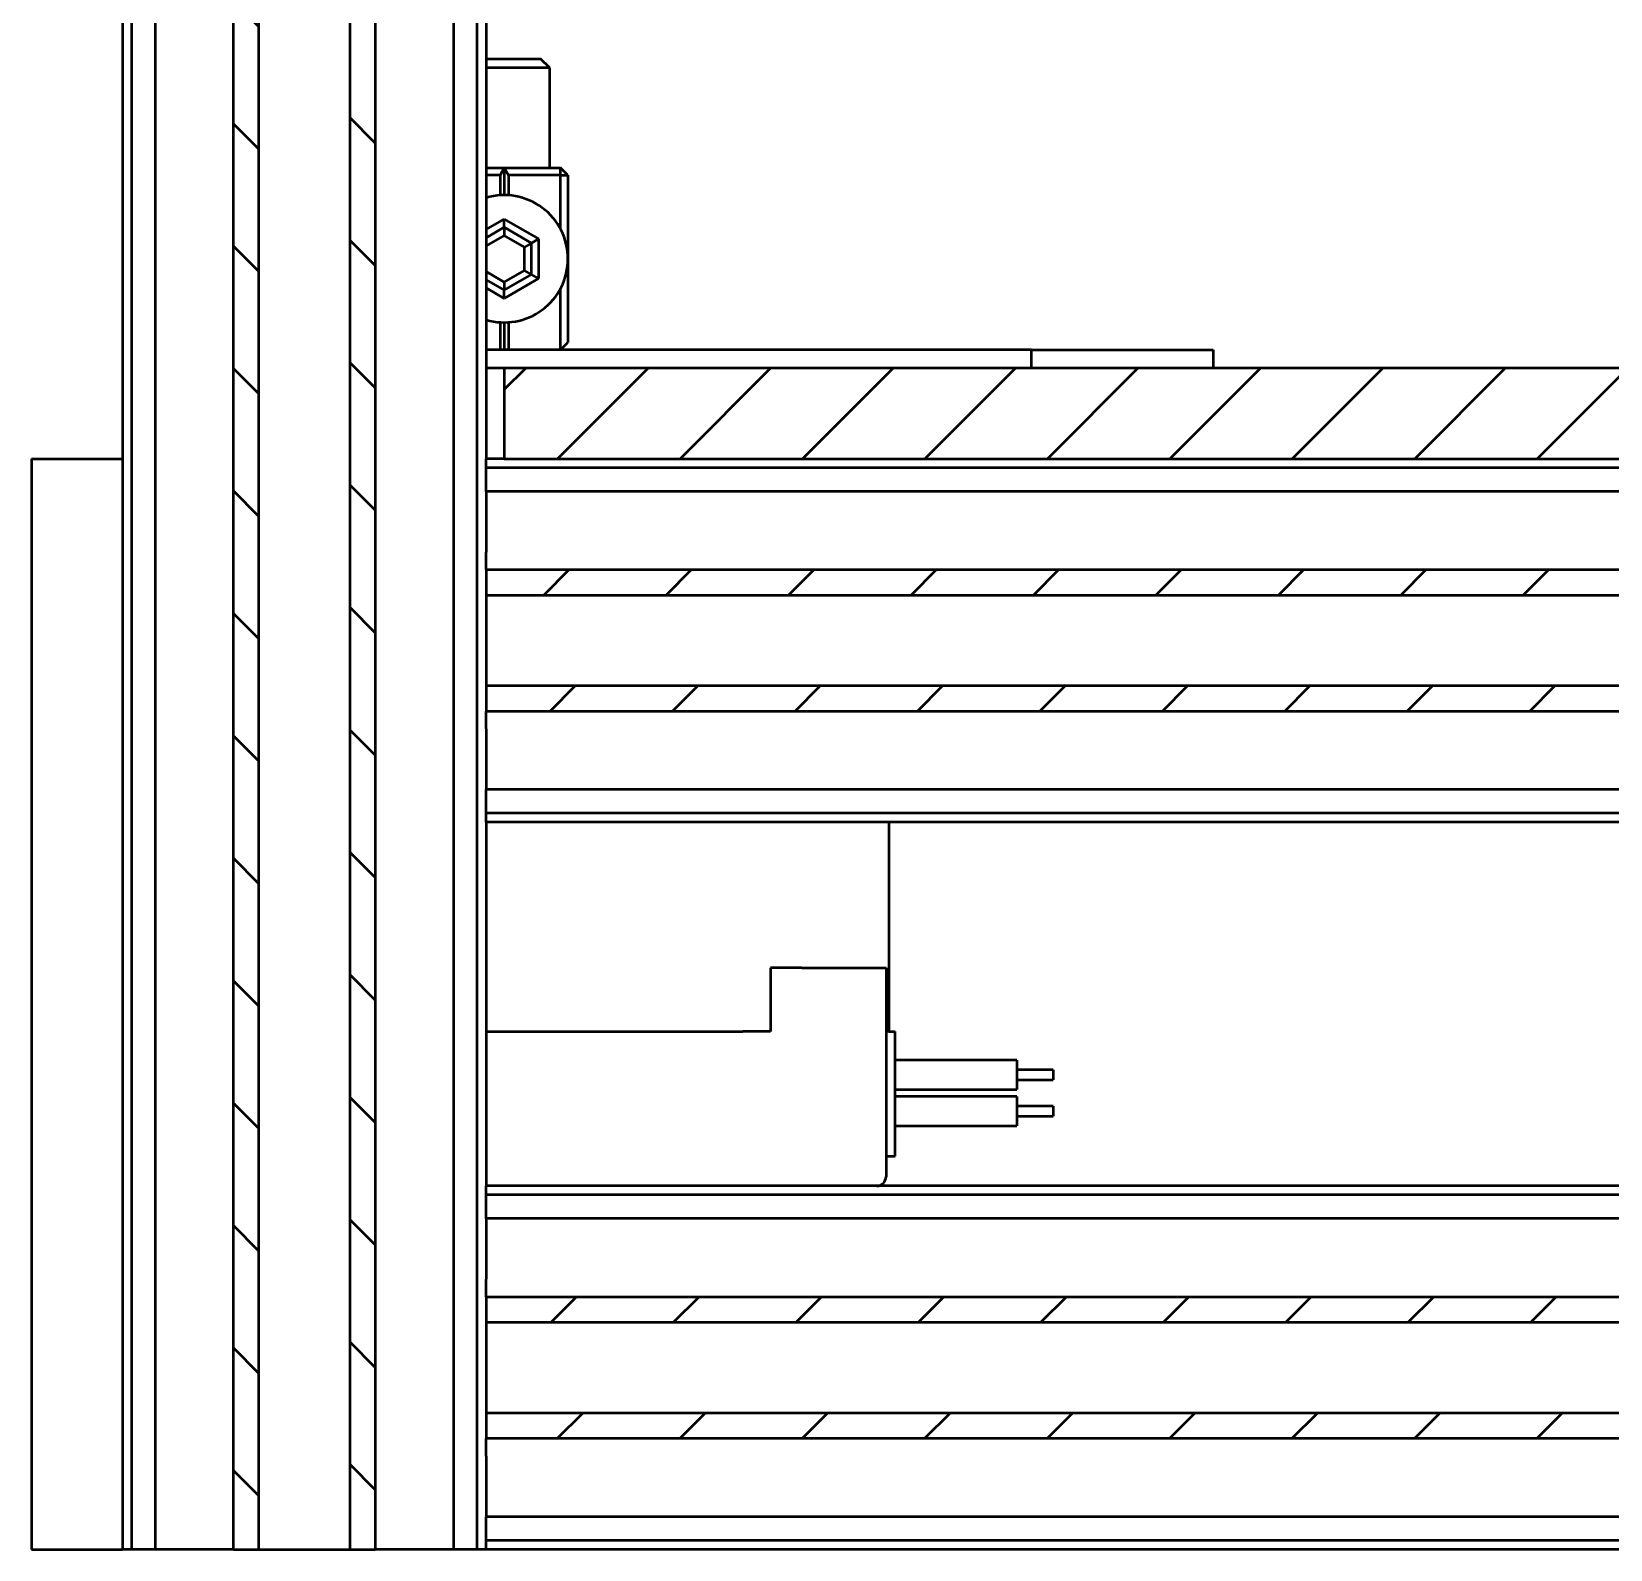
# Model space of a CAD drawing. Header units: millimetres. Extents: x -1615 to 4166, y 5 to 3174.
# Drawn here: x 724.5 to 782.4, y 2560.4 to 2616.1 of the extents above; entities that cross this region are included whole.
import ezdxf

# ---------------------------------------------------------------- set-up
doc = ezdxf.new("R2010")
doc.units = ezdxf.units.MM
doc.header["$LTSCALE"] = 0.25
doc.layers.add('Net dam', color=7, linetype='Continuous', lineweight=50)
pattern_1 = [(135, (54.7588, 2077.5174), (-2.245064, -2.245064), [])]
pattern_2 = [(45, (54.7588, 2077.5174), (-2.245064, 2.245064), [])]

msp = doc.modelspace()

# ---------------------------------------------------------------- hatches: boundary and pattern name
at = {"layer": 'Net dam'}
h = msp.add_hatch(dxfattribs=at)
h.set_pattern_fill('ANSI31', color=256, angle=90, style=0)
h.set_pattern_definition(pattern_1)
h.paths.add_polyline_path([(731.906, 2800.42), (731.906, 2560.42), (732.84, 2560.42), (732.84, 2800.42)], flags=0)
h = msp.add_hatch(dxfattribs=at)
h.set_pattern_fill('ANSI31', color=256, angle=90, style=0)
h.set_pattern_definition(pattern_1)
h.paths.add_polyline_path([(736.173, 2800.42), (736.173, 2560.42), (737.106, 2560.42), (737.106, 2800.42)], flags=0)
h = msp.add_hatch(dxfattribs=at)
h.set_pattern_fill('ANSI31', color=256, style=0)
h.set_pattern_definition(pattern_2)
h.paths.add_polyline_path([(741.84, 2603.753), (741.84, 2600.42), (985.173, 2600.42), (985.173, 2603.753)], flags=0)
h = msp.add_hatch(dxfattribs=at)
h.set_pattern_fill('ANSI31', color=256, style=0)
h.set_pattern_definition(pattern_2)
h.paths.add_polyline_path([(741.173, 2595.42), (985.84, 2595.42), (985.84, 2596.353), (741.173, 2596.353)], flags=0)
h = msp.add_hatch(dxfattribs=at)
h.set_pattern_fill('ANSI31', color=256, style=0)
h.set_pattern_definition(pattern_2)
h.paths.add_polyline_path([(741.173, 2591.153), (985.84, 2591.153), (985.84, 2592.086), (741.173, 2592.086)], flags=0)
h = msp.add_hatch(dxfattribs=at)
h.set_pattern_fill('ANSI31', color=256, style=0)
h.set_pattern_definition(pattern_2)
h.paths.add_polyline_path([(741.173, 2569.686), (741.173, 2568.753), (985.84, 2568.753), (985.84, 2569.686)], flags=0)
h = msp.add_hatch(dxfattribs=at)
h.set_pattern_fill('ANSI31', color=256, style=0)
h.set_pattern_definition(pattern_2)
h.paths.add_polyline_path([(985.84, 2564.486), (985.84, 2565.42), (741.173, 2565.42), (741.173, 2564.486)], flags=0)

# ---------------------------------------------------------------- linework, layer by layer
for p, q in [((728.173, 2800.42), (728.173, 2560.42)), ((729.04, 2800.42), (729.04, 2560.42)), ((731.906, 2560.42), (731.906, 2800.42)), ((732.84, 2560.42), (732.84, 2800.42)), ((736.173, 2800.42), (736.173, 2560.42)), ((737.106, 2800.42), (737.106, 2560.42)), ((739.973, 2770.42), (739.973, 2560.42)), ((740.84, 2770.42), (740.84, 2560.42)), ((727.84, 2763.753), (727.84, 2560.42)), ((741.173, 2743.753), (741.173, 2600.42)), ((741.173, 2615.086), (743.173, 2615.086)), ((743.506, 2614.753), (741.173, 2614.753)), ((743.506, 2614.753), (743.173, 2615.086)), ((743.506, 2611.086), (743.506, 2614.753)), ((741.173, 2611.086), (741.84, 2611.086)), ((741.686, 2610.82), (741.173, 2610.82)), ((741.84, 2611.086), (741.686, 2610.82)), ((741.686, 2610.82), (741.686, 2610.081)), ((741.994, 2610.82), (741.84, 2611.086)), ((741.84, 2611.086), (743.906, 2611.086)), ((741.84, 2611.086), (741.84, 2610.086)), ((743.906, 2610.82), (741.994, 2610.82)), ((741.994, 2610.82), (741.994, 2610.081)), ((743.906, 2610.82), (743.906, 2611.086)), ((744.173, 2610.82), (743.906, 2611.086)), ((743.906, 2608.836), (743.906, 2610.82)), ((743.906, 2610.82), (744.173, 2610.82)), ((744.173, 2610.82), (744.173, 2604.686)), ((741.173, 2608.823), (741.84, 2609.208)), ((741.84, 2608.908), (741.173, 2608.523)), ((741.84, 2608.908), (741.84, 2609.208)), ((741.84, 2609.208), (743.1, 2608.481)), ((742.84, 2608.33), (741.84, 2608.908)), ((741.84, 2608.908), (741.84, 2608.608)), ((741.84, 2608.608), (741.173, 2608.223)), ((742.58, 2608.18), (741.84, 2608.608)), ((742.84, 2608.33), (742.58, 2608.18)), ((742.84, 2608.33), (743.1, 2608.481)), ((742.84, 2607.176), (742.84, 2608.33)), ((743.1, 2608.481), (743.1, 2607.026)), ((742.58, 2607.326), (742.58, 2608.18)), ((741.173, 2607.284), (741.84, 2606.899)), ((741.84, 2606.899), (742.58, 2607.326)), ((741.84, 2606.598), (742.84, 2607.176)), ((742.84, 2607.176), (742.58, 2607.326)), ((743.1, 2607.026), (742.84, 2607.176)), ((741.173, 2606.983), (741.84, 2606.598)), ((741.84, 2606.298), (741.173, 2606.683)), ((743.1, 2607.026), (741.84, 2606.298)), ((741.84, 2606.899), (741.84, 2606.598)), ((741.84, 2606.298), (741.84, 2606.598)), ((743.906, 2604.42), (743.906, 2606.67)), ((741.686, 2605.425), (741.686, 2604.42)), ((741.84, 2605.42), (741.84, 2604.42)), ((741.994, 2605.425), (741.994, 2604.42)), ((761.173, 2604.42), (741.173, 2604.42)), ((743.906, 2604.42), (744.173, 2604.686)), ((761.173, 2603.753), (761.173, 2604.42)), ((761.173, 2604.42), (767.84, 2604.42)), ((767.84, 2604.42), (767.84, 2603.753)), ((741.173, 2603.753), (741.84, 2603.753)), ((741.84, 2603.753), (985.173, 2603.753)), ((741.84, 2603.753), (741.84, 2600.42)), ((724.506, 2600.42), (727.84, 2600.42)), ((724.506, 2600.42), (724.506, 2598.983)), ((741.84, 2600.42), (741.173, 2600.42)), ((741.173, 2600.286), (741.173, 2600.42)), ((741.173, 2600.22), (741.173, 2600.286)), ((741.173, 2600.086), (741.173, 2600.22)), ((741.84, 2600.42), (985.173, 2600.42)), ((985.84, 2600.086), (741.173, 2600.086)), ((741.173, 2599.953), (741.173, 2600.086)), ((741.173, 2599.353), (741.173, 2599.953)), ((741.173, 2599.22), (741.173, 2599.353)), ((985.84, 2599.22), (741.173, 2599.22)), ((741.173, 2599.22), (741.173, 2596.994)), ((724.506, 2598.983), (724.506, 2561.856)), ((741.173, 2596.744), (741.173, 2596.994)), ((741.173, 2596.353), (741.173, 2596.744)), ((741.173, 2596.353), (741.173, 2595.42)), ((741.173, 2596.353), (985.84, 2596.353)), ((741.173, 2595.42), (985.84, 2595.42)), ((741.173, 2595.42), (741.173, 2592.086)), ((985.84, 2592.086), (741.173, 2592.086)), ((741.173, 2592.086), (741.173, 2591.153)), ((985.84, 2591.153), (741.173, 2591.153)), ((741.173, 2590.763), (741.173, 2591.153)), ((741.173, 2590.513), (741.173, 2590.763)), ((741.173, 2590.513), (741.173, 2588.286)), ((985.84, 2588.286), (741.173, 2588.286)), ((741.173, 2588.153), (741.173, 2588.286)), ((741.173, 2587.553), (741.173, 2588.153)), ((741.173, 2587.42), (741.173, 2587.553)), ((985.84, 2587.42), (741.173, 2587.42)), ((741.173, 2587.286), (741.173, 2587.42)), ((741.173, 2587.22), (741.173, 2587.286)), ((741.173, 2587.086), (741.173, 2587.22)), ((985.84, 2587.086), (741.173, 2587.086)), ((741.173, 2587.086), (741.173, 2573.753)), ((755.94, 2587.086), (755.94, 2579.42)), ((751.6, 2581.753), (751.6, 2579.42)), ((752.754, 2581.753), (751.6, 2581.753)), ((752.754, 2581.753), (753.697, 2581.753)), ((753.697, 2581.753), (755.449, 2581.753)), ((755.449, 2581.753), (755.84, 2581.753)), ((755.84, 2581.753), (755.84, 2574.086)), ((741.173, 2579.42), (750.594, 2579.42)), ((751.318, 2579.42), (750.594, 2579.42)), ((751.6, 2579.42), (751.318, 2579.42)), ((755.94, 2579.42), (755.84, 2579.42)), ((755.94, 2579.42), (756.173, 2579.42)), ((756.173, 2574.839), (756.173, 2579.42)), ((760.64, 2578.365), (756.173, 2578.365)), ((760.64, 2578.365), (760.64, 2577.288)), ((761.973, 2578.013), (760.64, 2578.013)), ((760.64, 2577.64), (761.973, 2577.64)), ((761.973, 2578.013), (761.973, 2577.64)), ((756.173, 2577.288), (760.64, 2577.288)), ((760.64, 2577.031), (756.173, 2577.031)), ((760.64, 2577.031), (760.64, 2575.955)), ((761.973, 2576.679), (760.64, 2576.679)), ((761.973, 2576.679), (761.973, 2576.307)), ((756.173, 2575.955), (760.64, 2575.955)), ((760.64, 2576.307), (761.973, 2576.307)), ((755.84, 2574.839), (756.173, 2574.839)), ((985.84, 2573.753), (741.173, 2573.753)), ((741.173, 2573.62), (741.173, 2573.753)), ((741.173, 2573.553), (741.173, 2573.62)), ((741.173, 2573.42), (741.173, 2573.553)), ((985.84, 2573.42), (741.173, 2573.42)), ((741.173, 2573.286), (741.173, 2573.42)), ((741.173, 2572.686), (741.173, 2573.286)), ((741.173, 2572.553), (741.173, 2572.686)), ((985.84, 2572.553), (741.173, 2572.553)), ((741.173, 2572.553), (741.173, 2570.327)), ((741.173, 2570.077), (741.173, 2570.327)), ((741.173, 2569.686), (741.173, 2570.077)), ((741.173, 2569.686), (741.173, 2568.753)), ((741.173, 2569.686), (985.84, 2569.686)), ((741.173, 2568.753), (985.84, 2568.753)), ((741.173, 2568.753), (741.173, 2565.42)), ((985.84, 2565.42), (741.173, 2565.42)), ((741.173, 2565.42), (741.173, 2564.486)), ((985.84, 2564.486), (741.173, 2564.486)), ((741.173, 2564.096), (741.173, 2564.486)), ((741.173, 2563.846), (741.173, 2564.096)), ((741.173, 2563.846), (741.173, 2561.62)), ((724.506, 2561.856), (724.506, 2560.42)), ((985.84, 2561.62), (741.173, 2561.62)), ((741.173, 2561.486), (741.173, 2561.62)), ((741.173, 2560.886), (741.173, 2561.486)), ((741.173, 2560.753), (741.173, 2560.886)), ((724.506, 2560.42), (727.84, 2560.42)), ((727.973, 2560.42), (727.84, 2560.42)), ((728.04, 2560.42), (727.973, 2560.42)), ((728.173, 2560.42), (728.04, 2560.42)), ((728.306, 2560.42), (728.173, 2560.42)), ((728.906, 2560.42), (728.306, 2560.42)), ((729.04, 2560.42), (728.906, 2560.42)), ((729.173, 2560.42), (729.04, 2560.42)), ((730.077, 2560.42), (729.173, 2560.42)), ((730.172, 2560.42), (730.077, 2560.42)), ((731.516, 2560.42), (730.172, 2560.42)), ((731.906, 2560.42), (731.516, 2560.42)), ((731.906, 2560.42), (732.84, 2560.42)), ((732.84, 2560.42), (736.173, 2560.42)), ((736.173, 2560.42), (737.106, 2560.42)), ((737.497, 2560.42), (737.106, 2560.42)), ((738.841, 2560.42), (737.497, 2560.42)), ((738.935, 2560.42), (738.841, 2560.42)), ((739.84, 2560.42), (738.935, 2560.42)), ((739.973, 2560.42), (739.84, 2560.42)), ((740.106, 2560.42), (739.973, 2560.42)), ((740.706, 2560.42), (740.106, 2560.42)), ((740.84, 2560.42), (740.706, 2560.42)), ((740.973, 2560.42), (740.84, 2560.42)), ((741.04, 2560.42), (740.973, 2560.42)), ((741.173, 2560.42), (741.04, 2560.42)), ((985.84, 2560.753), (741.173, 2560.753)), ((741.173, 2560.62), (741.173, 2560.753)), ((741.173, 2560.553), (741.173, 2560.62)), ((741.173, 2560.42), (741.173, 2560.553)), ((985.84, 2560.42), (741.173, 2560.42))]:
    msp.add_line(p, q, dxfattribs=at)
for centre, radius, start, end in [((741.84, 2607.753), 2.333, 0, 106.60155), ((741.84, 2607.753), 2.333, 253.39845, 0), ((755.506, 2574.086), 0.333, 270, 0)]:
    msp.add_arc(centre, radius, start, end, dxfattribs=at)

doc.saveas('drawing.dxf')
